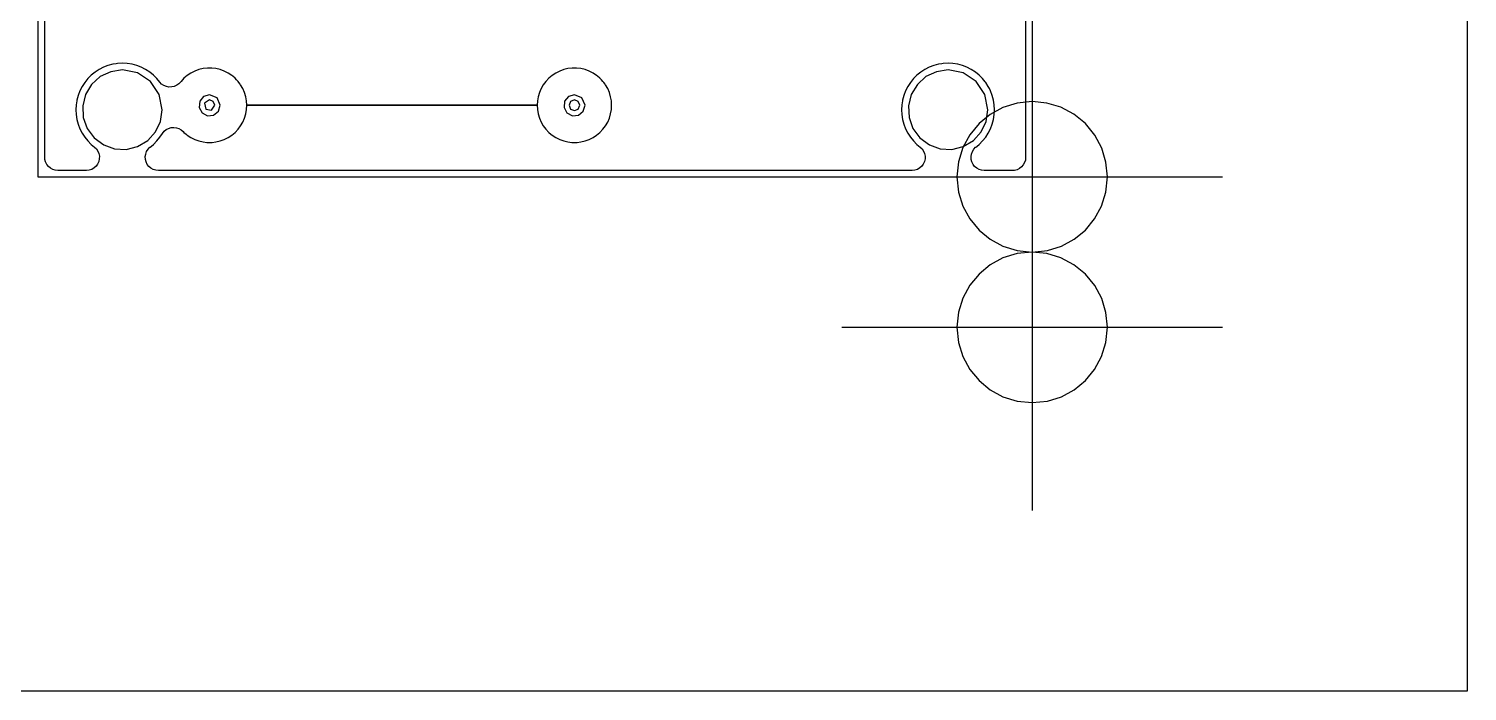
# Model space of a CAD drawing. Extents: x 0 to 215, y -1 to 279.
# Drawn here: x 107 to 215.4, y -0.5 to 49.3 of the extents above; entities that cross this region are included whole.
import ezdxf

# ---------------------------------------------------------------- set-up
doc = ezdxf.new("R2010")
doc.units = 0

msp = doc.modelspace()

# ---------------------------------------------------------------- linework, layer by layer
at = {"layer": 'Layer 1'}
for p, q in [((215.413158, 279.4), (215.413158, -0.52801)), ((107.7042, 38.166), (107.7042, 128.336)), ((182.6342, 128.336), (182.6342, 38.166)), ((182.1337, 126.8365), (182.1337, 39.6655)), ((108.2047, 39.6655), (108.2047, 59.4872)), ((182.62646, 51.991592), (182.62646, 24.39751)), ((113.3254, 46.6747), (112.971, 46.5797)), ((113.5849, 46.7158), (113.3254, 46.6747)), ((113.6878, 46.7321), (113.5849, 46.7158)), ((114.0542, 46.7513), (113.6878, 46.7321)), ((114.4206, 46.7321), (114.0542, 46.7513)), ((114.783, 46.6747), (114.4206, 46.7321)), ((114.4206, 46.7321), (114.4206, 46.7321)), ((115.1374, 46.5797), (114.783, 46.6747)), ((175.5554, 46.6747), (175.201, 46.5797)), ((175.8149, 46.7158), (175.5554, 46.6747)), ((175.9178, 46.7321), (175.8149, 46.7158)), ((176.2842, 46.7513), (175.9178, 46.7321)), ((176.6506, 46.7321), (176.2842, 46.7513)), ((177.013, 46.6747), (176.6506, 46.7321)), ((176.6506, 46.7321), (176.6506, 46.7321)), ((177.3674, 46.5797), (177.013, 46.6747)), ((111.4492, 45.5915), (111.2183, 45.3064)), ((111.7087, 45.851), (111.4492, 45.5915)), ((111.9938, 46.0819), (111.7087, 45.851)), ((112.387489, 45.740411), (111.740892, 45.156351)), ((112.3015, 46.2817), (111.9938, 46.0819)), ((111.9938, 46.0819), (111.9938, 46.0819)), ((112.3016, 46.2817), (112.3015, 46.2817)), ((112.6285, 46.4483), (112.3016, 46.2817)), ((113.174532, 46.114279), (112.387489, 45.740411)), ((112.971, 46.5797), (112.6285, 46.4483)), ((112.971, 46.5797), (112.971, 46.5797)), ((114.0542, 46.246002), (113.174532, 46.114279)), ((115.20225, 46.017641), (114.0542, 46.246002)), ((114.0542, 46.246002), (114.0542, 46.246002)), ((115.4799, 46.4483), (115.1374, 46.5797)), ((115.1374, 46.5797), (115.1374, 46.5797)), ((115.1374, 46.5797), (115.1374, 46.5797)), ((116.17552, 45.367322), (115.20225, 46.017641)), ((115.8068, 46.2817), (115.4799, 46.4483)), ((115.8069, 46.2817), (115.8068, 46.2817)), ((116.1146, 46.0819), (115.8069, 46.2817)), ((116.3997, 45.851), (116.1146, 46.0819)), ((116.1146, 46.0819), (116.1146, 46.0819)), ((116.3997, 45.8509), (116.3997, 45.851)), ((116.3997, 45.851), (116.3997, 45.851)), ((116.6591, 45.5915), (116.3997, 45.8509)), ((116.6592, 45.5915), (116.6591, 45.5915)), ((116.8755, 45.3244), (116.6592, 45.5915)), ((116.6592, 45.5915), (116.6592, 45.5915)), ((118.6991, 45.6235), (118.4753, 45.3862)), ((118.949, 45.8331), (118.6991, 45.6235)), ((118.6991, 45.6235), (118.6991, 45.6235)), ((119.2216, 46.0124), (118.949, 45.8332)), ((118.949, 45.8332), (118.949, 45.8331)), ((119.5131, 46.1588), (119.2216, 46.0124)), ((119.8196, 46.2704), (119.5131, 46.1588)), ((119.5131, 46.1588), (119.5131, 46.1588)), ((120.1371, 46.3456), (119.8196, 46.2704)), ((120.4611, 46.3835), (120.1371, 46.3456)), ((120.7873, 46.3835), (120.4611, 46.3835)), ((120.4611, 46.3835), (120.4611, 46.3835)), ((121.1113, 46.3456), (120.7873, 46.3835)), ((120.7873, 46.3835), (120.7873, 46.3835)), ((121.4288, 46.2704), (121.1113, 46.3456)), ((121.7353, 46.1588), (121.4288, 46.2704)), ((122.0268, 46.0124), (121.7353, 46.1588)), ((121.7353, 46.1588), (121.7353, 46.1588)), ((122.2994, 45.8332), (122.0268, 46.0124)), ((122.0268, 46.0124), (122.0268, 46.0124)), ((122.3728, 45.7716), (122.2994, 45.8332)), ((122.5493, 45.6235), (122.3728, 45.7716)), ((122.6586, 45.5076), (122.5493, 45.6235)), ((122.5493, 45.6235), (122.5493, 45.6235)), ((146.1991, 45.6235), (145.9753, 45.3862)), ((146.449, 45.8331), (146.1991, 45.6235)), ((146.1991, 45.6235), (146.1991, 45.6235)), ((146.7216, 46.0124), (146.449, 45.8332)), ((146.449, 45.8332), (146.449, 45.8331)), ((147.0131, 46.1588), (146.7216, 46.0124)), ((147.3196, 46.2704), (147.0131, 46.1588)), ((147.0131, 46.1588), (147.0131, 46.1588)), ((147.6371, 46.3456), (147.3196, 46.2704)), ((147.9611, 46.3835), (147.6371, 46.3456)), ((148.2873, 46.3835), (147.9611, 46.3835)), ((147.9611, 46.3835), (147.9611, 46.3835)), ((148.6113, 46.3456), (148.2873, 46.3835)), ((148.2873, 46.3835), (148.2873, 46.3835)), ((148.9288, 46.2704), (148.6113, 46.3456)), ((149.2353, 46.1588), (148.9288, 46.2704)), ((149.5268, 46.0124), (149.2353, 46.1588)), ((149.2353, 46.1588), (149.2353, 46.1588)), ((149.7994, 45.8332), (149.5268, 46.0124)), ((149.5268, 46.0124), (149.5268, 46.0124)), ((149.8728, 45.7716), (149.7994, 45.8332)), ((150.0493, 45.6235), (149.8728, 45.7716)), ((150.1586, 45.5076), (150.0493, 45.6235)), ((150.0493, 45.6235), (150.0493, 45.6235)), ((173.6792, 45.5915), (173.4483, 45.3064)), ((173.9387, 45.851), (173.6792, 45.5915)), ((174.2238, 46.0819), (173.9387, 45.851)), ((174.617492, 45.740411), (173.970895, 45.156351)), ((174.5315, 46.2817), (174.2238, 46.0819)), ((174.2238, 46.0819), (174.2238, 46.0819)), ((174.5316, 46.2817), (174.5315, 46.2817)), ((174.8585, 46.4483), (174.5316, 46.2817)), ((175.404535, 46.114279), (174.617492, 45.740411)), ((175.201, 46.5797), (174.8585, 46.4483)), ((175.201, 46.5797), (175.201, 46.5797)), ((176.284203, 46.246002), (175.404535, 46.114279)), ((177.432253, 46.017641), (176.284203, 46.246002)), ((176.284203, 46.246002), (176.284203, 46.246002)), ((177.7099, 46.4483), (177.3674, 46.5797)), ((177.3674, 46.5797), (177.3674, 46.5797)), ((177.3674, 46.5797), (177.3674, 46.5797)), ((178.405523, 45.367322), (177.432253, 46.017641)), ((178.0368, 46.2817), (177.7099, 46.4483)), ((178.0369, 46.2817), (178.0368, 46.2817)), ((178.3446, 46.0819), (178.0369, 46.2817)), ((178.6297, 45.851), (178.3446, 46.0819)), ((178.3446, 46.0819), (178.3446, 46.0819)), ((178.6297, 45.8509), (178.6297, 45.851)), ((178.6297, 45.851), (178.6297, 45.851)), ((178.8891, 45.5915), (178.6297, 45.8509)), ((179.0795, 45.3565), (178.8891, 45.5915)), ((110.8519, 44.6717), (110.7205, 44.3292)), ((111.0185, 44.9986), (110.8519, 44.6717)), ((111.2183, 45.3064), (111.0185, 44.9987)), ((111.0185, 44.9987), (111.0185, 44.9986)), ((111.2183, 45.3064), (111.2183, 45.3064)), ((111.740892, 45.156351), (111.282561, 44.394052)), ((116.825838, 44.394052), (116.17552, 45.367322)), ((117.0154, 45.183), (116.8755, 45.3244)), ((117.1835, 45.0707), (117.0154, 45.183)), ((117.3707, 44.9944), (117.1835, 45.0707)), ((117.5694, 44.9575), (117.3707, 44.9944)), ((117.7715, 44.9613), (117.5694, 44.9575)), ((117.9687, 45.0056), (117.7715, 44.9613)), ((118.1529, 45.0888), (117.9687, 45.0056)), ((118.3167, 45.2074), (118.1529, 45.0888)), ((118.4532, 45.3565), (118.3167, 45.2074)), ((118.4752, 45.3862), (118.4532, 45.3565)), ((118.4753, 45.3862), (118.4752, 45.3862)), ((122.7731, 45.3862), (122.6586, 45.5076)), ((122.8326, 45.3064), (122.7731, 45.3862)), ((122.9327, 45.1719), (122.8326, 45.3064)), ((122.9679, 45.1245), (122.9327, 45.1719)), ((123.1311, 44.842), (122.9679, 45.1245)), ((123.2603, 44.5425), (123.1311, 44.842)), ((123.3538, 44.2299), (123.2603, 44.5425)), ((145.4881, 44.5424), (145.3946, 44.2299)), ((145.5439, 44.6717), (145.4881, 44.5424)), ((145.6173, 44.842), (145.5439, 44.6717)), ((145.7804, 45.1245), (145.6173, 44.842)), ((145.6173, 44.842), (145.6173, 44.842)), ((145.6173, 44.842), (145.6173, 44.842)), ((145.7805, 45.1245), (145.7804, 45.1245)), ((145.9753, 45.3862), (145.7805, 45.1245)), ((145.9753, 45.3862), (145.9753, 45.3862)), ((150.2731, 45.3862), (150.1586, 45.5076)), ((150.3326, 45.3064), (150.2731, 45.3862)), ((150.4327, 45.1719), (150.3326, 45.3064)), ((150.4679, 45.1245), (150.4327, 45.1719)), ((150.6311, 44.842), (150.4679, 45.1245)), ((150.7603, 44.5425), (150.6311, 44.842)), ((150.8538, 44.2299), (150.7603, 44.5425)), ((173.0819, 44.6717), (172.9505, 44.3292)), ((173.2485, 44.9986), (173.0819, 44.6717)), ((173.4483, 45.3064), (173.2485, 44.9987)), ((173.2485, 44.9987), (173.2485, 44.9986)), ((173.4483, 45.3064), (173.4483, 45.3064)), ((173.970895, 45.156351), (173.512564, 44.394052)), ((179.055842, 44.394052), (178.405523, 45.367322)), ((179.1201, 45.3064), (179.0795, 45.3565)), ((179.3199, 44.9987), (179.1201, 45.3064)), ((179.1201, 45.3064), (179.1201, 45.3064)), ((179.3199, 44.9986), (179.3199, 44.9987)), ((179.3997, 44.842), (179.3199, 44.9986)), ((179.4865, 44.6717), (179.3997, 44.842)), ((179.6179, 44.3292), (179.4865, 44.6717)), ((110.5681, 43.6124), (110.5489, 43.246)), ((110.615, 43.9087), (110.5681, 43.6124)), ((110.6255, 43.9748), (110.615, 43.9087)), ((110.7205, 44.3292), (110.6255, 43.9748)), ((110.7205, 44.3292), (110.7205, 44.3292)), ((110.7205, 44.3292), (110.7205, 44.3292)), ((111.282561, 44.394052), (111.067623, 43.530937)), ((111.067623, 43.530937), (111.111844, 42.660731)), ((117.0542, 43.246002), (116.825838, 44.394052)), ((119.885096, 43.889147), (119.839572, 43.426928)), ((119.839572, 43.426928), (120.058515, 43.017315)), ((120.179744, 44.248176), (119.885096, 43.889147)), ((120.6242, 44.383), (120.179744, 44.248176)), ((120.6242, 43.983), (120.254648, 43.736073)), ((120.254648, 43.736073), (120.341357, 43.300157)), ((121.189885, 44.148685), (120.6242, 44.383)), ((120.6242, 44.383), (120.6242, 44.383)), ((120.907043, 43.865843), (120.6242, 43.983)), ((120.6242, 43.983), (120.6242, 43.983)), ((120.777273, 43.213448), (121.0242, 43.583)), ((121.0242, 43.583), (120.907043, 43.865843)), ((121.4242, 43.583), (121.189885, 44.148685)), ((121.289376, 43.138544), (121.4242, 43.583)), ((123.4105, 43.9087), (123.3538, 44.2299)), ((123.4294, 43.583), (123.4105, 43.9087)), ((123.4105, 43.2573), (123.4294, 43.583)), ((123.4294, 43.583), (145.319, 43.583)), ((145.319, 43.583), (123.4294, 43.583)), ((145.3379, 43.9087), (145.319, 43.583)), ((145.319, 43.583), (145.3379, 43.2573)), ((145.3946, 44.2299), (145.3379, 43.9087)), ((145.3379, 43.9087), (145.3379, 43.9087)), ((147.385095, 43.889147), (147.339571, 43.426928)), ((147.339571, 43.426928), (147.558514, 43.017315)), ((147.679743, 44.248176), (147.385095, 43.889147)), ((148.124199, 44.383), (147.679743, 44.248176)), ((147.841356, 43.865843), (147.724199, 43.583)), ((147.724199, 43.583), (147.841356, 43.300157)), ((148.124199, 43.983), (147.841356, 43.865843)), ((148.689884, 44.148685), (148.124199, 44.383)), ((148.124199, 44.383), (148.124199, 44.383)), ((148.407042, 43.865843), (148.124199, 43.983)), ((148.124199, 43.983), (148.124199, 43.983)), ((148.524199, 43.583), (148.407042, 43.865843)), ((148.407042, 43.300157), (148.524199, 43.583)), ((148.924199, 43.583), (148.689884, 44.148685)), ((148.789375, 43.138544), (148.924199, 43.583)), ((150.9105, 43.9087), (150.8538, 44.2299)), ((150.9294, 43.583), (150.9105, 43.9087)), ((150.9105, 43.2573), (150.9294, 43.583)), ((172.7981, 43.6124), (172.7789, 43.246)), ((172.845, 43.9087), (172.7981, 43.6124)), ((172.8555, 43.9748), (172.845, 43.9087)), ((172.9505, 44.3292), (172.8555, 43.9748)), ((172.9505, 44.3292), (172.9505, 44.3292)), ((172.9505, 44.3292), (172.9505, 44.3292)), ((173.512564, 44.394052), (173.297627, 43.530937)), ((173.297627, 43.530937), (173.341847, 42.660731)), ((179.284203, 43.246002), (179.055842, 44.394052)), ((180.419744, 43.41825), (179.456746, 42.895553)), ((179.7129, 43.9748), (179.6179, 44.3292)), ((179.7703, 43.6124), (179.7129, 43.9748)), ((179.7895, 43.246), (179.7703, 43.6124)), ((181.483914, 43.748587), (180.419744, 43.41825)), ((182.626458, 43.863766), (181.483914, 43.748587)), ((183.737632, 43.753827), (182.626458, 43.863766)), ((182.626458, 43.863766), (182.626458, 43.863766)), ((184.795973, 43.432222), (183.737632, 43.753827)), ((185.771742, 42.911271), (184.795973, 43.432222)), ((110.5489, 43.246), (110.5681, 42.8796)), ((110.5681, 42.8796), (110.5681, 42.8796)), ((110.5681, 42.8796), (110.6255, 42.5172)), ((110.6255, 42.5172), (110.6255, 42.5172)), ((110.6255, 42.5172), (110.7205, 42.1628)), ((111.111844, 42.660731), (111.404003, 41.839843)), ((116.548609, 41.579291), (116.922477, 42.366334)), ((116.922477, 42.366334), (117.0542, 43.246002)), ((120.058515, 43.017315), (120.468128, 42.798372)), ((120.341357, 43.300157), (120.777273, 43.213448)), ((120.468128, 42.798372), (120.930347, 42.843896)), ((120.930347, 42.843896), (121.289376, 43.138544)), ((122.9679, 42.0415), (123.1311, 42.324)), ((123.1311, 42.324), (123.2603, 42.6235)), ((123.2603, 42.6235), (123.3538, 42.9361)), ((123.3538, 42.9361), (123.4105, 43.2573)), ((145.3379, 43.2573), (145.3379, 43.2573)), ((145.3379, 43.2573), (145.3946, 42.9361)), ((145.3946, 42.9361), (145.4879, 42.6244)), ((145.4879, 42.6244), (145.4881, 42.6235)), ((145.4881, 42.6235), (145.6173, 42.324)), ((145.6173, 42.324), (145.6173, 42.324)), ((145.6173, 42.324), (145.6173, 42.324)), ((145.6173, 42.324), (145.7804, 42.0415)), ((147.558514, 43.017315), (147.968127, 42.798372)), ((147.841356, 43.300157), (148.124199, 43.183)), ((147.968127, 42.798372), (148.430346, 42.843896)), ((148.124199, 43.183), (148.407042, 43.300157)), ((148.430346, 42.843896), (148.789375, 43.138544)), ((150.4679, 42.0415), (150.6311, 42.324)), ((150.6311, 42.324), (150.7603, 42.6235)), ((150.7603, 42.6235), (150.8538, 42.9361)), ((150.8538, 42.9361), (150.9105, 43.2573)), ((172.7789, 43.246), (172.7981, 42.8796)), ((172.7981, 42.8796), (172.7981, 42.8796)), ((172.7981, 42.8796), (172.8555, 42.5172)), ((172.8555, 42.5172), (172.8555, 42.5172)), ((172.8555, 42.5172), (172.9505, 42.1628)), ((173.341847, 42.660731), (173.634006, 41.839843)), ((179.456746, 42.895553), (178.617718, 42.203291)), ((178.778612, 41.579291), (179.15248, 42.366334)), ((179.15248, 42.366334), (179.284203, 43.246002)), ((179.6179, 42.1628), (179.7129, 42.5172)), ((179.7129, 42.5172), (179.7703, 42.8796)), ((179.7703, 42.8796), (179.7895, 43.246)), ((186.635199, 42.203291), (185.771742, 42.911271)), ((110.7205, 42.1628), (110.8519, 41.8203)), ((110.8519, 41.8203), (111.0185, 41.4934)), ((111.0185, 41.4934), (111.0185, 41.4933)), ((111.0185, 41.4933), (111.2183, 41.1856)), ((111.404003, 41.839843), (111.932879, 41.124682)), ((115.964549, 40.932694), (116.548609, 41.579291)), ((116.8901, 41.1856), (117.0726, 41.4668)), ((117.0726, 41.4668), (117.1993, 41.6243)), ((117.1993, 41.6243), (117.3551, 41.7531)), ((117.3551, 41.7531), (117.5336, 41.8479)), ((117.5336, 41.8479), (117.7276, 41.9048)), ((117.7276, 41.9048), (117.929, 41.9215)), ((117.929, 41.9215), (118.1297, 41.8973)), ((118.1297, 41.8973), (118.3214, 41.8333)), ((118.3214, 41.8333), (118.4963, 41.7319)), ((118.4963, 41.7319), (118.6371, 41.6083)), ((118.6371, 41.6083), (118.6991, 41.5425)), ((118.6991, 41.5425), (118.6991, 41.5425)), ((118.6991, 41.5425), (118.8512, 41.415)), ((118.8512, 41.415), (118.949, 41.3328)), ((118.949, 41.3328), (119.2216, 41.1536)), ((122.0268, 41.1536), (122.2994, 41.3328)), ((122.2994, 41.3328), (122.5493, 41.5425)), ((122.5493, 41.5425), (122.7731, 41.7798)), ((122.7731, 41.7798), (122.9679, 42.0415)), ((145.7804, 42.0415), (145.7805, 42.0415)), ((145.7805, 42.0415), (145.8698, 41.9215)), ((145.8698, 41.9215), (145.9753, 41.7798)), ((145.9753, 41.7798), (145.9753, 41.7798)), ((145.9753, 41.7798), (145.9753, 41.7798)), ((145.9753, 41.7798), (146.1991, 41.5425)), ((146.1991, 41.5425), (146.1991, 41.5425)), ((146.1991, 41.5425), (146.3512, 41.415)), ((146.3512, 41.415), (146.449, 41.3328)), ((146.449, 41.3328), (146.7216, 41.1536)), ((149.5268, 41.1536), (149.7994, 41.3328)), ((149.7994, 41.3328), (150.0493, 41.5425)), ((150.0493, 41.5425), (150.2731, 41.7798)), ((150.2731, 41.7798), (150.4679, 42.0415)), ((172.9505, 42.1628), (173.0819, 41.8203)), ((173.0819, 41.8203), (173.2485, 41.4934)), ((173.2485, 41.4934), (173.2485, 41.4933)), ((173.2485, 41.4933), (173.4483, 41.1856)), ((173.634006, 41.839843), (174.162883, 41.124682)), ((177.925456, 41.364263), (177.402759, 40.401265)), ((178.617718, 42.203291), (177.925456, 41.364263)), ((178.194552, 40.932694), (178.778612, 41.579291)), ((179.1201, 41.1856), (179.3199, 41.4933)), ((179.3199, 41.4933), (179.4865, 41.8203)), ((179.4865, 41.8203), (179.6179, 42.1628)), ((187.343179, 41.339834), (186.635199, 42.203291)), ((187.86413, 40.364065), (187.343179, 41.339834)), ((111.2183, 41.1856), (111.2183, 41.1856)), ((111.2183, 41.1856), (111.4492, 40.9005)), ((111.4492, 40.9005), (111.4492, 40.9005)), ((111.4492, 40.9005), (111.4493, 40.9005)), ((111.4493, 40.9005), (111.7087, 40.6411)), ((111.7087, 40.6411), (111.7087, 40.641)), ((111.7087, 40.641), (111.7087, 40.641)), ((111.7087, 40.641), (111.9547, 40.4419)), ((111.932879, 41.124682), (112.648041, 40.595805)), ((111.9547, 40.4419), (112.0981, 40.2994)), ((112.0981, 40.2994), (112.2099, 40.131)), ((112.2099, 40.131), (112.2855, 39.9436)), ((112.648041, 40.595805), (113.468929, 40.303646)), ((113.468929, 40.303646), (114.339135, 40.259426)), ((114.339135, 40.259426), (115.20225, 40.474363)), ((115.20225, 40.474363), (115.964549, 40.932694)), ((115.8855, 40.1055), (115.9924, 40.277)), ((115.9924, 40.277), (116.1317, 40.4235)), ((116.1317, 40.4235), (116.1537, 40.4419)), ((116.1537, 40.4419), (116.2415, 40.513)), ((116.2415, 40.513), (116.3997, 40.6411)), ((116.3997, 40.6411), (116.6591, 40.9005)), ((116.6591, 40.9005), (116.8901, 41.1856)), ((119.2216, 41.1536), (119.5131, 41.0072)), ((119.5131, 41.0072), (119.8196, 40.8956)), ((119.8196, 40.8956), (120.1371, 40.8204)), ((120.1371, 40.8204), (120.4232, 40.7869)), ((120.4232, 40.7869), (120.4611, 40.7825)), ((120.4611, 40.7825), (120.4611, 40.7825)), ((120.4611, 40.7825), (120.7873, 40.7825)), ((120.7873, 40.7825), (120.8212, 40.7865)), ((120.8212, 40.7865), (121.1113, 40.8204)), ((121.1113, 40.8204), (121.4288, 40.8956)), ((121.4288, 40.8956), (121.7353, 41.0072)), ((121.7353, 41.0072), (122.0268, 41.1536)), ((146.7216, 41.1536), (147.0131, 41.0072)), ((147.0131, 41.0072), (147.3196, 40.8956)), ((147.3196, 40.8956), (147.6371, 40.8204)), ((147.6371, 40.8204), (147.9232, 40.7869)), ((147.9232, 40.7869), (147.9611, 40.7825)), ((147.9611, 40.7825), (147.9611, 40.7825)), ((147.9611, 40.7825), (148.2873, 40.7825)), ((148.2873, 40.7825), (148.3212, 40.7865)), ((148.3212, 40.7865), (148.6113, 40.8204)), ((148.6113, 40.8204), (148.9288, 40.8956)), ((148.9288, 40.8956), (149.2353, 41.0072)), ((149.2353, 41.0072), (149.5268, 41.1536)), ((173.4483, 41.1856), (173.4483, 41.1856)), ((173.4483, 41.1856), (173.6792, 40.9005)), ((173.6792, 40.9005), (173.6792, 40.9005)), ((173.6792, 40.9005), (173.6793, 40.9005)), ((173.6793, 40.9005), (173.9387, 40.6411)), ((173.9387, 40.6411), (173.9387, 40.641)), ((173.9387, 40.641), (173.9387, 40.641)), ((173.9387, 40.641), (174.1847, 40.4419)), ((174.162883, 41.124682), (174.878044, 40.595805)), ((174.1847, 40.4419), (174.3281, 40.2994)), ((174.3281, 40.2994), (174.4399, 40.131)), ((174.4399, 40.131), (174.5155, 39.9436)), ((174.878044, 40.595805), (175.698932, 40.303646)), ((175.698932, 40.303646), (176.569138, 40.259426)), ((176.569138, 40.259426), (177.432253, 40.474363)), ((177.402759, 40.401265), (177.072422, 39.337095)), ((177.432253, 40.474363), (178.194552, 40.932694)), ((178.1155, 40.1055), (178.2224, 40.277)), ((178.2224, 40.277), (178.3617, 40.4235)), ((178.3617, 40.4235), (178.3837, 40.4419)), ((178.3837, 40.4419), (178.4715, 40.513)), ((178.4715, 40.513), (178.6297, 40.6411)), ((178.6297, 40.6411), (178.8891, 40.9005)), ((178.8891, 40.9005), (179.1201, 41.1856)), ((182.62646, 40.663592), (182.62646, 13.06951)), ((188.185734, 39.305724), (187.86413, 40.364065)), ((108.2162, 39.5142), (108.2047, 39.6655)), ((108.2669, 39.3185), (108.2162, 39.5142)), ((108.3559, 39.1371), (108.2669, 39.3185)), ((108.4796, 38.9772), (108.3559, 39.1371)), ((112.1886, 39.1616), (112.0695, 38.9983)), ((112.2724, 39.3456), (112.1886, 39.1616)), ((112.3174, 39.5426), (112.2724, 39.3456)), ((112.2855, 39.9436), (112.3218, 39.7447)), ((112.3218, 39.7447), (112.3174, 39.5426)), ((115.7847, 39.7161), (115.8153, 39.9159)), ((115.7949, 39.5142), (115.7847, 39.7161)), ((115.8456, 39.3185), (115.7949, 39.5142)), ((115.8153, 39.9159), (115.8855, 40.1055)), ((115.9346, 39.1371), (115.8456, 39.3185)), ((116.0584, 38.9772), (115.9346, 39.1371)), ((174.4186, 39.1616), (174.2995, 38.9983)), ((174.5024, 39.3456), (174.4186, 39.1616)), ((174.5474, 39.5426), (174.5024, 39.3456)), ((174.5155, 39.9436), (174.5518, 39.7447)), ((174.5518, 39.7447), (174.5474, 39.5426)), ((177.072422, 39.337095), (176.957244, 38.194551)), ((178.0147, 39.7161), (178.0453, 39.9159)), ((178.0249, 39.5142), (178.0147, 39.7161)), ((178.0756, 39.3185), (178.0249, 39.5142)), ((178.0453, 39.9159), (178.1155, 40.1055)), ((178.1646, 39.1371), (178.0756, 39.3185)), ((178.2884, 38.9772), (178.1646, 39.1371)), ((181.9546, 39.0948), (181.823, 38.9414)), ((182.0527, 39.2715), (181.9546, 39.0948)), ((182.1133, 39.4644), (182.0527, 39.2715)), ((182.1337, 39.6655), (182.1133, 39.4644)), ((188.295673, 38.194551), (188.185734, 39.305724)), ((182.6342, 38.166), (107.7042, 38.166)), ((108.633, 38.8456), (108.4796, 38.9772)), ((108.8097, 38.7475), (108.633, 38.8456)), ((109.0026, 38.687), (108.8097, 38.7475)), ((109.2037, 38.6665), (109.0026, 38.687)), ((111.326, 38.6665), (109.2037, 38.6665)), ((111.3547, 38.6669), (111.326, 38.6665)), ((111.5551, 38.6931), (111.3547, 38.6669)), ((111.7461, 38.7592), (111.5551, 38.6931)), ((111.92, 38.8623), (111.7461, 38.7592)), ((112.0695, 38.9983), (111.92, 38.8623)), ((116.2117, 38.8456), (116.0584, 38.9772)), ((116.3885, 38.7475), (116.2117, 38.8456)), ((116.5813, 38.687), (116.3885, 38.7475)), ((116.7824, 38.6665), (116.5813, 38.687)), ((173.556, 38.6665), (116.7824, 38.6665)), ((168.277531, 38.194551), (193.439885, 38.194551)), ((173.5847, 38.6669), (173.556, 38.6665)), ((173.7851, 38.6931), (173.5847, 38.6669)), ((173.9761, 38.7592), (173.7851, 38.6931)), ((174.15, 38.8623), (173.9761, 38.7592)), ((174.2995, 38.9983), (174.15, 38.8623)), ((176.957244, 38.194551), (177.072422, 37.052006)), ((178.4417, 38.8456), (178.2884, 38.9772)), ((178.6185, 38.7475), (178.4417, 38.8456)), ((178.8113, 38.687), (178.6185, 38.7475)), ((179.0124, 38.6665), (178.8113, 38.687)), ((181.1347, 38.6665), (179.0124, 38.6665)), ((181.286, 38.678), (181.1347, 38.6665)), ((181.4817, 38.7287), (181.286, 38.678)), ((181.6631, 38.8177), (181.4817, 38.7287)), ((181.823, 38.9414), (181.6631, 38.8177)), ((188.180495, 37.052006), (188.295673, 38.194551)), ((193.439885, 38.194551), (196.975375, 38.194551)), ((177.072422, 37.052006), (177.402759, 35.987836)), ((187.850158, 35.987836), (188.180495, 37.052006)), ((177.402759, 35.987836), (177.925456, 35.024839)), ((187.32746, 35.024839), (187.850158, 35.987836)), ((177.925456, 35.024839), (178.617718, 34.18581)), ((186.635199, 34.18581), (187.32746, 35.024839)), ((178.617718, 34.18581), (179.456746, 33.493549)), ((185.79617, 33.493549), (186.635199, 34.18581)), ((179.456746, 33.493549), (180.419744, 32.970851)), ((180.419744, 32.970851), (181.483914, 32.640514)), ((181.483914, 32.640514), (182.626458, 32.525336)), ((182.626458, 32.535766), (181.483914, 32.420587)), ((182.626458, 32.525336), (183.769003, 32.640514)), ((183.737632, 32.425827), (182.626458, 32.535766)), ((182.626458, 32.535766), (182.626458, 32.535766)), ((183.769003, 32.640514), (184.833173, 32.970851)), ((184.833173, 32.970851), (185.79617, 33.493549)), ((179.456746, 31.567553), (178.617718, 30.875291)), ((180.419744, 32.09025), (179.456746, 31.567553)), ((181.483914, 32.420587), (180.419744, 32.09025)), ((184.795973, 32.104222), (183.737632, 32.425827)), ((185.771742, 31.583271), (184.795973, 32.104222)), ((186.635199, 30.875291), (185.771742, 31.583271)), ((178.617718, 30.875291), (177.925456, 30.036263)), ((187.343179, 30.011834), (186.635199, 30.875291)), ((177.925456, 30.036263), (177.402759, 29.073265)), ((187.86413, 29.036065), (187.343179, 30.011834)), ((177.402759, 29.073265), (177.072422, 28.009095)), ((188.185734, 27.977724), (187.86413, 29.036065)), ((177.072422, 28.009095), (176.957244, 26.866551)), ((188.295673, 26.866551), (188.185734, 27.977724)), ((168.277531, 26.866551), (193.439885, 26.866551)), ((176.957244, 26.866551), (177.072422, 25.724006)), ((188.180495, 25.724006), (188.295673, 26.866551)), ((193.439885, 26.866551), (196.975375, 26.866551)), ((177.072422, 25.724006), (177.402759, 24.659836)), ((187.850158, 24.659836), (188.180495, 25.724006)), ((177.402759, 24.659836), (177.925456, 23.696839)), ((187.32746, 23.696839), (187.850158, 24.659836)), ((177.925456, 23.696839), (178.617718, 22.85781)), ((178.617718, 22.85781), (179.456746, 22.165549)), ((185.79617, 22.165549), (186.635199, 22.85781)), ((186.635199, 22.85781), (187.32746, 23.696839)), ((179.456746, 22.165549), (180.419744, 21.642851)), ((184.833173, 21.642851), (185.79617, 22.165549)), ((180.419744, 21.642851), (181.483914, 21.312514)), ((181.483914, 21.312514), (182.626458, 21.197336)), ((182.626458, 21.197336), (183.769003, 21.312514)), ((183.769003, 21.312514), (184.833173, 21.642851)), ((215.413158, -0.52801), (-0.486832, -0.52801))]:
    msp.add_line(p, q, dxfattribs=at)

doc.saveas('drawing.dxf')
